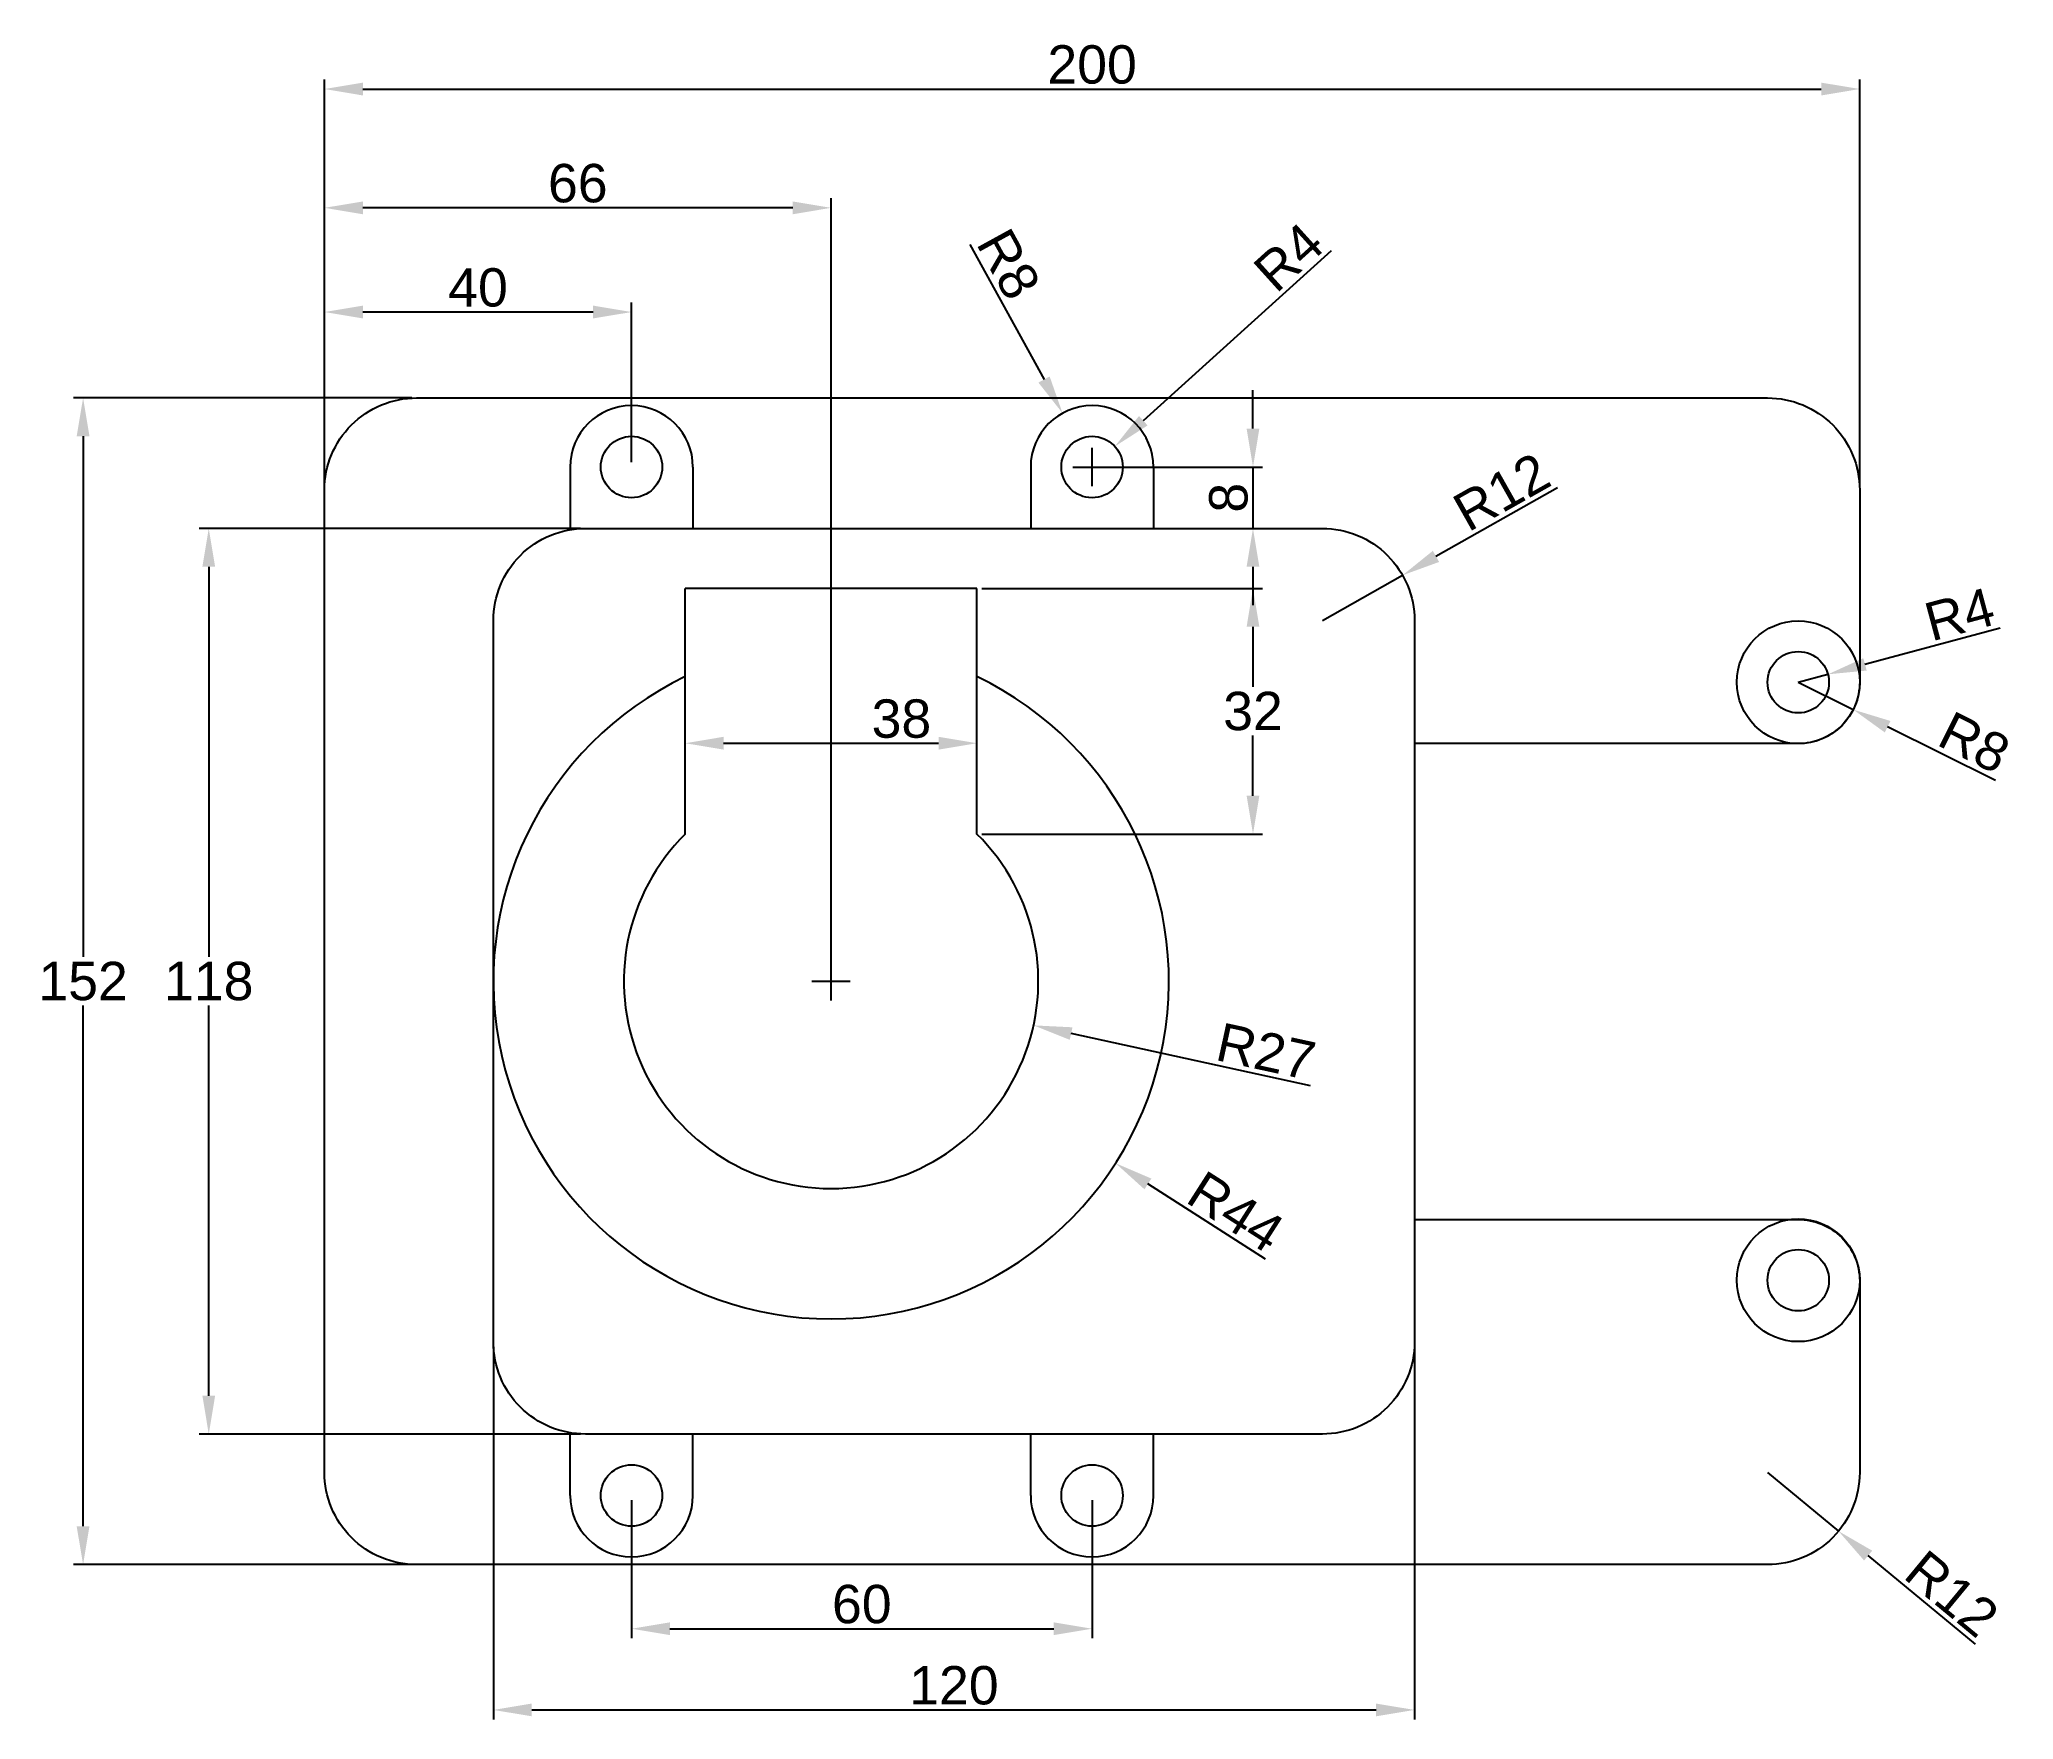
# Model space of a CAD drawing. Header units: millimetres. Extents: x 2816 to 3073, y 1769 to 1988.
import ezdxf

# ---------------------------------------------------------------- set-up
doc = ezdxf.new("R2010")
doc.units = ezdxf.units.MM
doc.header["$PDMODE"] = 35
doc.styles.get("Standard").update_dxf_attribs({"font": 'arial.ttf'})
doc.dimstyles.new('ISO-25', dxfattribs={"dimtxt": 5, "dimasz": 5, "dimexe": 1.25, "dimexo": 0.625, "dimtad": 1, "dimtxsty": 'Standard', "dimcen": 2.5, "dimadec": 0, "dimazin": 0, "dimtfac": 1, "dimtmove": 0, "dimatfit": 3, "dimfxl": 1, "dimarcsym": 0})

# ---------------------------------------------------------------- blocks, each defined once
blk = doc.blocks.new('*D4')
at = {"color": 0, "lineweight": -2, "transparency": 16777216}
for p, q in [((2938.9, 1916.43), (2975.49, 1916.43)), ((2974.24, 1911.43), (2974.24, 1903.61)), ((2974.24, 1889.43), (2974.24, 1897.25)), ((2938.9, 1884.43), (2975.49, 1884.43))]:
    blk.add_line(p, q, dxfattribs=at)
at = {"color": 0, "transparency": 16777216}
for points in [[(2973.41, 1911.43), (2975.07, 1911.43), (2974.24, 1916.43)], [(2973.41, 1889.43), (2975.07, 1889.43), (2974.24, 1884.43)]]:
    blk.add_solid(points, dxfattribs=at)
at = {"layer": 'Defpoints', "color": 0, "transparency": 16777216}
for p in [(2938.28, 1916.43), (2938.28, 1884.43), (2974.24, 1884.43)]:
    blk.add_point(p, dxfattribs=at)
at = {"color": 0, "transparency": 16777216, "insert": (2974.24, 1900.43), "char_height": 5, "attachment_point": 5}
blk.add_mtext('32', dxfattribs=at)
blk = doc.blocks.new('*D5')
at = {"color": 0, "lineweight": -2, "transparency": 16777216}
for p, q in [((2900.28, 1885.06), (2900.28, 1897.51)), ((2905.28, 1896.26), (2933.28, 1896.26)), ((2938.28, 1885.06), (2938.28, 1897.51))]:
    blk.add_line(p, q, dxfattribs=at)
at = {"color": 0, "transparency": 16777216}
for points in [[(2905.28, 1897.1), (2905.28, 1895.43), (2900.28, 1896.26)], [(2933.28, 1897.1), (2933.28, 1895.43), (2938.28, 1896.26)]]:
    blk.add_solid(points, dxfattribs=at)
at = {"layer": 'Defpoints', "color": 0, "transparency": 16777216}
for p in [(2938.28, 1896.26), (2900.28, 1884.43), (2938.28, 1884.43)]:
    blk.add_point(p, dxfattribs=at)
at = {"color": 0, "transparency": 16777216, "insert": (2928.44, 1899.44), "char_height": 5, "attachment_point": 5}
blk.add_mtext('38', dxfattribs=at)
blk = doc.blocks.new('*D6')
at = {"color": 0, "lineweight": -2, "transparency": 16777216}
for p, q in [((2974.24, 1937.25), (2974.24, 1942.25)), ((2953.9, 1932.25), (2975.49, 1932.25)), ((2974.24, 1932.25), (2974.24, 1924.25)), ((2953.9, 1924.25), (2975.49, 1924.25)), ((2974.24, 1919.25), (2974.24, 1914.25))]:
    blk.add_line(p, q, dxfattribs=at)
at = {"color": 0, "transparency": 16777216}
for points in [[(2973.41, 1937.25), (2975.07, 1937.25), (2974.24, 1932.25)], [(2973.41, 1919.25), (2975.07, 1919.25), (2974.24, 1924.25)]]:
    blk.add_solid(points, dxfattribs=at)
at = {"layer": 'Defpoints', "color": 0, "transparency": 16777216}
for p in [(2953.28, 1932.25), (2953.28, 1924.25), (2974.24, 1924.25)]:
    blk.add_point(p, dxfattribs=at)
at = {"color": 0, "transparency": 16777216, "insert": (2971.06, 1928.25), "char_height": 5, "attachment_point": 5, "rotation": 90}
blk.add_mtext('8', dxfattribs=at)
blk = doc.blocks.new('*D7')
at = {"color": 0, "lineweight": -2, "transparency": 16777216}
for p, q in [((2919.28, 1862.75), (2919.28, 1867.75)), ((2916.78, 1865.25), (2921.78, 1865.25)), ((2981.72, 1851.64), (2950.54, 1858.44))]:
    blk.add_line(p, q, dxfattribs=at)
at = {"color": 0, "transparency": 16777216}
blk.add_solid([(2950.72, 1859.25), (2950.37, 1857.62), (2945.66, 1859.5)], dxfattribs=at)
at = {"layer": 'Defpoints', "color": 0, "transparency": 16777216}
for p in [(2919.28, 1865.25), (2945.66, 1859.5)]:
    blk.add_point(p, dxfattribs=at)
at = {"color": 0, "transparency": 16777216, "insert": (2975.94, 1856.11), "char_height": 5, "attachment_point": 5, "rotation": 347.7059}
blk.add_mtext('R27', dxfattribs=at)
blk = doc.blocks.new('*D8')
at = {"color": 0, "lineweight": -2, "transparency": 16777216}
for p, q in [((2919.28, 1862.75), (2919.28, 1867.75)), ((2916.78, 1865.25), (2921.78, 1865.25)), ((2975.86, 1829.04), (2960.55, 1838.84))]:
    blk.add_line(p, q, dxfattribs=at)
at = {"color": 0, "transparency": 16777216}
blk.add_solid([(2961, 1839.54), (2960.1, 1838.14), (2956.34, 1841.54)], dxfattribs=at)
at = {"layer": 'Defpoints', "color": 0, "transparency": 16777216}
for p in [(2919.28, 1865.25), (2956.34, 1841.54)]:
    blk.add_point(p, dxfattribs=at)
at = {"color": 0, "transparency": 16777216, "insert": (2972, 1835.23), "char_height": 5, "attachment_point": 5, "rotation": 327.3883}
blk.add_mtext('R44', dxfattribs=at)
blk = doc.blocks.new('*D9')
at = {"color": 0, "lineweight": -2, "transparency": 16777216}
for p, q in [((2984.42, 1960.4), (2959.95, 1938.28)), ((2953.28, 1929.75), (2953.28, 1934.75)), ((2950.78, 1932.25), (2955.78, 1932.25))]:
    blk.add_line(p, q, dxfattribs=at)
at = {"color": 0, "transparency": 16777216}
blk.add_solid([(2959.39, 1938.9), (2960.51, 1937.67), (2956.24, 1934.93)], dxfattribs=at)
at = {"layer": 'Defpoints', "color": 0, "transparency": 16777216}
for p in [(2956.24, 1934.93), (2953.28, 1932.25)]:
    blk.add_point(p, dxfattribs=at)
at = {"color": 0, "transparency": 16777216, "insert": (2978.88, 1959.6), "char_height": 5, "attachment_point": 5, "rotation": 42.1154}
blk.add_mtext('R4', dxfattribs=at)
blk = doc.blocks.new('*D10')
at = {"color": 0, "lineweight": -2, "transparency": 16777216}
for p, q in [((2937.37, 1961.23), (2947.02, 1943.65)), ((2953.28, 1929.75), (2953.28, 1934.75)), ((2950.78, 1932.25), (2955.78, 1932.25))]:
    blk.add_line(p, q, dxfattribs=at)
at = {"color": 0, "transparency": 16777216}
blk.add_solid([(2947.75, 1944.05), (2946.29, 1943.25), (2949.43, 1939.26)], dxfattribs=at)
at = {"layer": 'Defpoints', "color": 0, "transparency": 16777216}
for p in [(2949.43, 1939.26), (2953.28, 1932.25)]:
    blk.add_point(p, dxfattribs=at)
at = {"color": 0, "transparency": 16777216, "insert": (2942.4, 1958.68), "char_height": 5, "attachment_point": 5, "rotation": 298.7519}
blk.add_mtext('R8', dxfattribs=at)
blk = doc.blocks.new('*D11')
at = {"color": 0, "lineweight": -2, "transparency": 16777216}
for p, q in [((2853.28, 1932.87), (2853.28, 1953.69)), ((2888.28, 1952.44), (2858.28, 1952.44)), ((2893.28, 1932.87), (2893.28, 1953.69))]:
    blk.add_line(p, q, dxfattribs=at)
at = {"color": 0, "transparency": 16777216}
for points in [[(2858.28, 1953.28), (2858.28, 1951.61), (2853.28, 1952.44)], [(2888.28, 1953.28), (2888.28, 1951.61), (2893.28, 1952.44)]]:
    blk.add_solid(points, dxfattribs=at)
at = {"layer": 'Defpoints', "color": 0, "transparency": 16777216}
for p in [(2853.28, 1952.44), (2853.28, 1932.25), (2893.28, 1932.25)]:
    blk.add_point(p, dxfattribs=at)
at = {"color": 0, "transparency": 16777216, "insert": (2873.28, 1955.62), "char_height": 5, "attachment_point": 5}
blk.add_mtext('40', dxfattribs=at)
blk = doc.blocks.new('*D12')
at = {"color": 0, "lineweight": -2, "transparency": 16777216}
for p, q in [((2853.28, 1929.87), (2853.28, 1967.27)), ((2914.28, 1966.02), (2858.28, 1966.02)), ((2919.28, 1865.87), (2919.28, 1967.27))]:
    blk.add_line(p, q, dxfattribs=at)
at = {"color": 0, "transparency": 16777216}
for points in [[(2858.28, 1966.85), (2858.28, 1965.18), (2853.28, 1966.02)], [(2914.28, 1966.85), (2914.28, 1965.18), (2919.28, 1966.02)]]:
    blk.add_solid(points, dxfattribs=at)
at = {"layer": 'Defpoints', "color": 0, "transparency": 16777216}
for p in [(2853.28, 1966.02), (2853.28, 1929.25), (2919.28, 1865.25)]:
    blk.add_point(p, dxfattribs=at)
at = {"color": 0, "transparency": 16777216, "insert": (2886.28, 1969.2), "char_height": 5, "attachment_point": 5}
blk.add_mtext('66', dxfattribs=at)
blk = doc.blocks.new('*D13')
at = {"color": 0, "lineweight": -2, "transparency": 16777216}
for p, q in [((2853.28, 1929.87), (2853.28, 1982.75)), ((2858.28, 1981.5), (3048.28, 1981.5)), ((3053.28, 1929.87), (3053.28, 1982.75))]:
    blk.add_line(p, q, dxfattribs=at)
at = {"color": 0, "transparency": 16777216}
for points in [[(2858.28, 1982.33), (2858.28, 1980.66), (2853.28, 1981.5)], [(3048.28, 1982.33), (3048.28, 1980.66), (3053.28, 1981.5)]]:
    blk.add_solid(points, dxfattribs=at)
at = {"layer": 'Defpoints', "color": 0, "transparency": 16777216}
for p in [(3053.28, 1981.5), (2853.28, 1929.25), (3053.28, 1929.25)]:
    blk.add_point(p, dxfattribs=at)
at = {"color": 0, "transparency": 16777216, "insert": (2953.28, 1984.67), "char_height": 5, "attachment_point": 5}
blk.add_mtext('200', dxfattribs=at)
blk = doc.blocks.new('*D14')
at = {"color": 0, "lineweight": -2, "transparency": 16777216}
for p, q in [((3013.89, 1929.52), (2998.08, 1920.6)), ((2983.28, 1912.25), (2993.73, 1918.15))]:
    blk.add_line(p, q, dxfattribs=at)
at = {"color": 0, "transparency": 16777216}
blk.add_solid([(2997.67, 1921.33), (2998.49, 1919.88), (2993.73, 1918.15)], dxfattribs=at)
at = {"layer": 'Defpoints', "color": 0, "transparency": 16777216}
for p in [(2993.73, 1918.15), (2983.28, 1912.25)]:
    blk.add_point(p, dxfattribs=at)
at = {"color": 0, "transparency": 16777216, "insert": (3006.62, 1929.02), "char_height": 5, "attachment_point": 5, "rotation": 29.4325}
blk.add_mtext('R12', dxfattribs=at)
blk = doc.blocks.new('*D15')
at = {"color": 0, "lineweight": -2, "transparency": 16777216}
for p, q in [((3071.58, 1911.25), (3053.97, 1906.54)), ((3045.28, 1904.21), (3049.14, 1905.24))]:
    blk.add_line(p, q, dxfattribs=at)
at = {"color": 0, "transparency": 16777216}
blk.add_solid([(3053.75, 1907.34), (3054.19, 1905.73), (3049.14, 1905.24)], dxfattribs=at)
at = {"layer": 'Defpoints', "color": 0, "transparency": 16777216}
for p in [(3045.28, 1904.21), (3049.14, 1905.24)]:
    blk.add_point(p, dxfattribs=at)
at = {"color": 0, "transparency": 16777216, "insert": (3066.28, 1913.07), "char_height": 5, "attachment_point": 5, "rotation": 15.0012}
blk.add_mtext('R4', dxfattribs=at)
blk = doc.blocks.new('*D16')
at = {"color": 0, "lineweight": -2, "transparency": 16777216}
for p, q in [((3045.28, 1904.21), (3052.44, 1900.64)), ((3070.98, 1891.42), (3056.92, 1898.42))]:
    blk.add_line(p, q, dxfattribs=at)
at = {"color": 0, "transparency": 16777216}
blk.add_solid([(3057.29, 1899.16), (3056.55, 1897.67), (3052.44, 1900.64)], dxfattribs=at)
at = {"layer": 'Defpoints', "color": 0, "transparency": 16777216}
for p in [(3045.28, 1904.21), (3052.44, 1900.64)]:
    blk.add_point(p, dxfattribs=at)
at = {"color": 0, "transparency": 16777216, "insert": (3068.23, 1896.34), "char_height": 5, "attachment_point": 5, "rotation": 333.5523}
blk.add_mtext('R8', dxfattribs=at)
blk = doc.blocks.new('*D17')
at = {"color": 0, "lineweight": -2, "transparency": 16777216}
for p, q in [((2886.65, 1924.25), (2836.95, 1924.25)), ((2838.2, 1919.25), (2838.2, 1868.43)), ((2838.2, 1811.25), (2838.2, 1862.07)), ((2886.65, 1806.25), (2836.95, 1806.25))]:
    blk.add_line(p, q, dxfattribs=at)
at = {"color": 0, "transparency": 16777216}
for points in [[(2837.37, 1919.25), (2839.03, 1919.25), (2838.2, 1924.25)], [(2837.37, 1811.25), (2839.03, 1811.25), (2838.2, 1806.25)]]:
    blk.add_solid(points, dxfattribs=at)
at = {"layer": 'Defpoints', "color": 0, "transparency": 16777216}
for p in [(2838.2, 1924.25), (2887.28, 1924.25), (2887.28, 1806.25)]:
    blk.add_point(p, dxfattribs=at)
at = {"color": 0, "transparency": 16777216, "insert": (2838.2, 1865.25), "char_height": 5, "attachment_point": 5}
blk.add_mtext('118', dxfattribs=at)
blk = doc.blocks.new('*D18')
at = {"color": 0, "lineweight": -2, "transparency": 16777216}
for p, q in [((2864.65, 1941.25), (2820.58, 1941.25)), ((2821.83, 1936.25), (2821.83, 1868.43)), ((2821.83, 1794.25), (2821.83, 1862.07)), ((2864.65, 1789.25), (2820.58, 1789.25))]:
    blk.add_line(p, q, dxfattribs=at)
at = {"color": 0, "transparency": 16777216}
for points in [[(2820.99, 1936.25), (2822.66, 1936.25), (2821.83, 1941.25)], [(2820.99, 1794.25), (2822.66, 1794.25), (2821.83, 1789.25)]]:
    blk.add_solid(points, dxfattribs=at)
at = {"layer": 'Defpoints', "color": 0, "transparency": 16777216}
for p in [(2865.28, 1941.25), (2821.83, 1789.25), (2865.28, 1789.25)]:
    blk.add_point(p, dxfattribs=at)
at = {"color": 0, "transparency": 16777216, "insert": (2821.83, 1865.25), "char_height": 5, "attachment_point": 5}
blk.add_mtext('152', dxfattribs=at)
blk = doc.blocks.new('*D19')
at = {"color": 0, "lineweight": -2, "transparency": 16777216}
for p, q in [((2893.28, 1797.62), (2893.28, 1779.64)), ((2953.28, 1797.62), (2953.28, 1779.64)), ((2898.28, 1780.89), (2948.28, 1780.89))]:
    blk.add_line(p, q, dxfattribs=at)
at = {"color": 0, "transparency": 16777216}
for points in [[(2898.28, 1781.72), (2898.28, 1780.06), (2893.28, 1780.89)], [(2948.28, 1781.72), (2948.28, 1780.06), (2953.28, 1780.89)]]:
    blk.add_solid(points, dxfattribs=at)
at = {"layer": 'Defpoints', "color": 0, "transparency": 16777216}
for p in [(2893.28, 1798.25), (2953.28, 1798.25), (2953.28, 1780.89)]:
    blk.add_point(p, dxfattribs=at)
at = {"color": 0, "transparency": 16777216, "insert": (2923.28, 1784.07), "char_height": 5, "attachment_point": 5}
blk.add_mtext('60', dxfattribs=at)
blk = doc.blocks.new('*D20')
at = {"color": 0, "lineweight": -2, "transparency": 16777216}
for p, q in [((2875.28, 1817.62), (2875.28, 1769.06)), ((2995.28, 1817.62), (2995.28, 1769.06)), ((2880.28, 1770.31), (2990.28, 1770.31))]:
    blk.add_line(p, q, dxfattribs=at)
at = {"color": 0, "transparency": 16777216}
for points in [[(2880.28, 1771.14), (2880.28, 1769.48), (2875.28, 1770.31)], [(2990.28, 1771.14), (2990.28, 1769.48), (2995.28, 1770.31)]]:
    blk.add_solid(points, dxfattribs=at)
at = {"layer": 'Defpoints', "color": 0, "transparency": 16777216}
for p in [(2875.28, 1818.25), (2995.28, 1818.25), (2995.28, 1770.31)]:
    blk.add_point(p, dxfattribs=at)
at = {"color": 0, "transparency": 16777216, "insert": (2935.28, 1773.49), "char_height": 5, "attachment_point": 5}
blk.add_mtext('120', dxfattribs=at)
blk = doc.blocks.new('*D21')
at = {"color": 0, "lineweight": -2, "transparency": 16777216}
for p, q in [((3041.28, 1801.25), (3050.53, 1793.6)), ((3068.37, 1778.86), (3054.38, 1790.42))]:
    blk.add_line(p, q, dxfattribs=at)
at = {"color": 0, "transparency": 16777216}
blk.add_solid([(3054.91, 1791.06), (3053.85, 1789.78), (3050.53, 1793.6)], dxfattribs=at)
at = {"layer": 'Defpoints', "color": 0, "transparency": 16777216}
for p in [(3041.28, 1801.25), (3050.53, 1793.6)]:
    blk.add_point(p, dxfattribs=at)
at = {"color": 0, "transparency": 16777216, "insert": (3065.3, 1785.46), "char_height": 5, "attachment_point": 5, "rotation": 320.4248}
blk.add_mtext('R12', dxfattribs=at)

msp = doc.modelspace()

# ---------------------------------------------------------------- linework, layer by layer
for p, q in [((2885.277, 1932.249), (2885.277, 1924.081)), ((2901.277, 1932.249), (2901.277, 1924.249)), ((2945.277, 1932.249), (2945.277, 1924.249)), ((2961.277, 1932.249), (2961.277, 1924.249)), ((2900.277, 1884.432), (2900.277, 1916.432)), ((2938.277, 1916.432), (2900.277, 1916.432)), ((2938.277, 1884.432), (2938.277, 1916.432)), ((2885.277, 1798.249), (2885.277, 1806.417)), ((2901.277, 1798.249), (2901.277, 1806.249)), ((2945.277, 1798.249), (2945.277, 1806.249)), ((2961.277, 1798.249), (2961.277, 1806.249))]:
    msp.add_line(p, q)
msp.add_lwpolyline([(2995.277, 1834.206), (3045.277, 1834.206, -0.4142136), (3053.277, 1826.206), (3053.277, 1801.249, -0.4142136), (3041.277, 1789.249), (2865.277, 1789.249, -0.4142136), (2853.277, 1801.249), (2853.277, 1929.249, -0.4142136), (2865.277, 1941.249), (3041.277, 1941.249, -0.4142136), (3053.277, 1929.249), (3053.277, 1904.206, -0.4142136), (3045.277, 1896.206), (2995.277, 1896.206)], format="xyb")
msp.add_lwpolyline([(2887.277, 1924.249), (2983.277, 1924.249, -0.4142136), (2995.277, 1912.249), (2995.277, 1818.249, -0.4142136), (2983.277, 1806.249), (2887.277, 1806.249, -0.4142136), (2875.277, 1818.249), (2875.277, 1912.249, -0.4142136)], format="xyb", close=True)
for centre, radius in [((2893.277, 1932.249), 4), ((2953.277, 1932.249), 4), ((3045.277, 1904.206), 8), ((3045.277, 1904.206), 4), ((3045.277, 1826.292), 8), ((3045.277, 1826.292), 4), ((2893.277, 1798.249), 4), ((2953.277, 1798.249), 4)]:
    msp.add_circle(centre, radius)
for centre, radius, start, end in [((2893.277, 1932.249), 8, 0, 180), ((2953.277, 1932.249), 8, 0, 180), ((2919.277, 1865.249), 44, 115.583, 64.417), ((2919.277, 1865.249), 27, 134.72491, 45.27509), ((2893.277, 1798.249), 8, 180, 0), ((2953.277, 1798.249), 8, 180, 0)]:
    msp.add_arc(centre, radius, start, end)

# ---------------------------------------------------------------- dimensions: what is measured, and where the dimension line sits
at = {"color": 3}
for base, p1, p2, picture, middle in [((3053.277, 1981.495), (2853.277, 1929.249), (3053.277, 1929.249), '*D13', (2953.277, 1984.673)), ((2853.277, 1966.017), (2919.277, 1865.249), (2853.277, 1929.249), '*D12', (2886.277, 1969.195)), ((2853.277, 1952.444), (2893.277, 1932.249), (2853.277, 1932.249), '*D11', (2873.277, 1955.621)), ((2995.277, 1770.311), (2875.277, 1818.249), (2995.277, 1818.249), '*D20', (2935.277, 1773.489)), ((2953.277, 1780.889), (2893.277, 1798.249), (2953.277, 1798.249), '*D19', (2923.277, 1784.067))]:
    dim = msp.add_linear_dim(base=base, p1=p1, p2=p2, dimstyle='ISO-25', dxfattribs=at)
    dim.commit()
    dim.dimension.update_dxf_attribs({"geometry": picture, "text_midpoint": middle})
for center, mpoint, picture, middle in [((2953.277, 1932.249), (2949.429, 1939.263), '*D10', (2939.616, 1957.147)), ((2953.277, 1932.249), (2956.244, 1934.931), '*D9', (2980.971, 1957.286)), ((2919.277, 1865.249), (2945.658, 1859.5), '*D7', (2975.269, 1853.047))]:
    dim = msp.add_radius_dim(center=center, mpoint=mpoint, dimstyle='ISO-25', override={"dimtofl": 0}, dxfattribs=at)
    dim.commit()
    dim.dimension.update_dxf_attribs({"geometry": picture, "text_midpoint": middle, "dimtype": 164})
dim = msp.add_linear_dim(base=(2974.239, 1924.249), p1=(2953.277, 1932.249), p2=(2953.277, 1924.249), angle=90, dimstyle='ISO-25', dxfattribs=at)
dim.commit()
dim.dimension.update_dxf_attribs({"geometry": '*D6', "text_midpoint": (2971.062, 1928.249)})
for base, p1, p2, picture, middle in [((2821.826, 1789.249), (2865.277, 1941.249), (2865.277, 1789.249), '*D18', (2821.826, 1865.249)), ((2838.2, 1924.249), (2887.277, 1806.249), (2887.277, 1924.249), '*D17', (2838.2, 1865.249)), ((2974.239, 1884.432), (2938.277, 1916.432), (2938.277, 1884.432), '*D4', (2974.239, 1900.432))]:
    dim = msp.add_linear_dim(base=base, p1=p1, p2=p2, angle=90, dimstyle='ISO-25', override={"dimtih": 1}, dxfattribs=at)
    dim.commit()
    dim.dimension.update_dxf_attribs({"geometry": picture, "text_midpoint": middle})
for center, mpoint, picture, middle in [((2983.277, 1912.249), (2993.728, 1918.146), '*D14', (3006.622, 1929.02)), ((3041.277, 1801.249), (3050.526, 1793.604), '*D21', (3065.298, 1785.462))]:
    dim = msp.add_radius_dim(center=center, mpoint=mpoint, dimstyle='ISO-25', dxfattribs=at)
    dim.commit()
    dim.dimension.update_dxf_attribs({"geometry": picture, "text_midpoint": middle})
for mpoint, picture, middle in [((3049.14, 1905.241), '*D15', (3067.092, 1910.052)), ((3052.44, 1900.643), '*D16', (3066.81, 1893.495))]:
    dim = msp.add_radius_dim(center=(3045.277, 1904.206), mpoint=mpoint, dimstyle='ISO-25', dxfattribs=at)
    dim.commit()
    dim.dimension.update_dxf_attribs({"geometry": picture, "text_midpoint": middle, "dimtype": 164})
dim = msp.add_linear_dim(base=(2938.277, 1896.262), p1=(2900.277, 1884.432), p2=(2938.277, 1884.432), dimstyle='ISO-25', override={"dimjust": 2}, dxfattribs=at)
dim.commit()
dim.dimension.update_dxf_attribs({"geometry": '*D5', "text_midpoint": (2928.442, 1899.441)})
dim = msp.add_radius_dim(center=(2919.277, 1865.249), mpoint=(2956.34, 1841.535), dimstyle='ISO-25', override={"dimtofl": 0}, dxfattribs=at)
dim.commit()
dim.dimension.update_dxf_attribs({"geometry": '*D8', "text_midpoint": (2971.997, 1835.228)})

doc.saveas('drawing.dxf')
